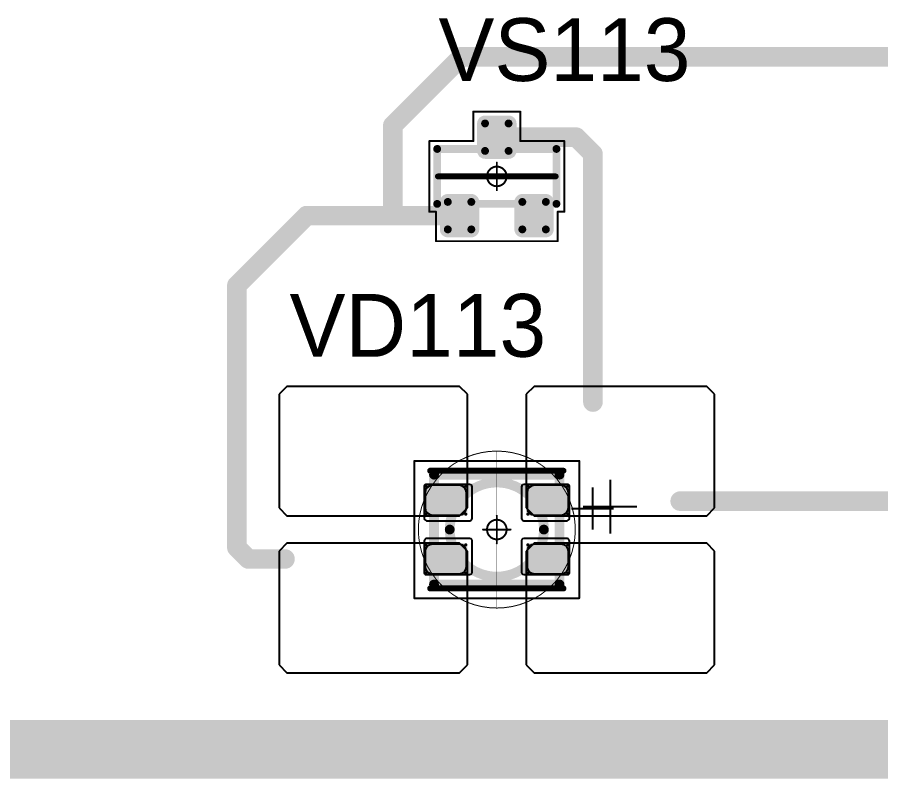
# Model space of a CAD drawing. Header units: millimetres. Extents: x 0 to 400, y 0 to 514.
# Drawn here: x 207.78 to 229.79, y 106.15 to 125.56 of the extents above; entities that cross this region are included whole.
import ezdxf

# ---------------------------------------------------------------- set-up
doc = ezdxf.new("R2010")
doc.units = ezdxf.units.MM
for name, color, linetype in [('Mechanical13', 56, 'Continuous'), ('Mechanical15', 56, 'Continuous'), ('Mechanical2', 216, 'Continuous'), ('TopLayer', 1, 'Continuous'), ('TopOverlay', 2, 'Continuous'), ('TopPaste', 8, 'Continuous'), ('TopSolder', 216, 'Continuous')]:
    doc.layers.add(name, color=color, linetype=linetype)

# ---------------------------------------------------------------- blocks, each defined once
blk = doc.blocks.new('SOT23_69')
at = {"layer": 'Mechanical13', "const_width": 0.2}
for points in [[(-0.7, 1.52), (0.7, 1.52)], [(-0.7, 1.52), (-0.7, -1.52)], [(0.7, 1.52), (0.7, -1.52)], [(-0.7, -1.52), (0.7, -1.52)]]:
    blk.add_lwpolyline(points, dxfattribs=at)
at = {"layer": 'Mechanical13', "const_width": 0.1}
for points in [[(-0.75, 1.52, 1), (-0.65, 1.52, 1)], [(-0.75, 1.52, 1), (-0.65, 1.52, 1)], [(0.65, 1.52, 1), (0.75, 1.52, 1)], [(0.65, 1.52, 1), (0.75, 1.52, 1)], [(-0.75, -1.52, 1), (-0.65, -1.52, 1)], [(-0.75, -1.52, 1), (-0.65, -1.52, 1)], [(0.65, -1.52, 1), (0.75, -1.52, 1)], [(0.65, -1.52, 1), (0.75, -1.52, 1)]]:
    blk.add_lwpolyline(points, format="xyb", close=True, dxfattribs=at)
at = {"layer": 'Mechanical15', "const_width": 0.05}
for points in [[(-1.65, 1.55), (-1.65, -1.55)], [(-1.65, 1.55), (-0.9, 1.55)], [(-0.9, 1.72), (-0.9, 1.55)], [(-0.9, 1.72), (0.9, 1.72)], [(0.9, 1.72), (0.9, 0.6)], [(0.9, 0.6), (1.65, 0.6)], [(1.65, 0.6), (1.65, -0.6)], [(0, 0.35), (0, -0.35)], [(-0.35, 0), (0.35, 0)], [(0.9, -0.6), (1.65, -0.6)], [(0.9, -0.6), (0.9, -1.72)], [(-1.65, -1.55), (-0.9, -1.55)], [(-0.9, -1.55), (-0.9, -1.72)], [(-0.9, -1.72), (0.9, -1.72)]]:
    blk.add_lwpolyline(points, dxfattribs=at)
at = {"layer": 'Mechanical15'}
for points, const_width in [([(-1.662, 1.55, 1), (-1.637, 1.55, 1)], 0.025), ([(-1.662, 1.55, 1), (-1.637, 1.55, 1)], 0.025), ([(-0.913, 1.72, 1), (-0.888, 1.72, 1)], 0.025), ([(-0.913, 1.72, 1), (-0.888, 1.72, 1)], 0.025), ([(-0.913, 1.55, 1), (-0.888, 1.55, 1)], 0.025), ([(-0.913, 1.55, 1), (-0.888, 1.55, 1)], 0.025), ([(0.888, 1.72, 1), (0.913, 1.72, 1)], 0.025), ([(0.888, 1.72, 1), (0.913, 1.72, 1)], 0.025), ([(0.888, 0.6, 1), (0.913, 0.6, 1)], 0.025), ([(0.888, 0.6, 1), (0.913, 0.6, 1)], 0.025), ([(1.637, 0.6, 1), (1.662, 0.6, 1)], 0.025), ([(1.637, 0.6, 1), (1.662, 0.6, 1)], 0.025), ([(0.25, 0, 1), (-0.25, 0, 1)], 0.05), ([(-0.012, 0.35, 1), (0.012, 0.35, 1)], 0.025), ([(-0.362, 0, 1), (-0.337, 0, 1)], 0.025), ([(-0.262, 0, 1), (-0.238, 0, 1)], 0.025), ([(0.238, 0, 1), (0.262, 0, 1)], 0.025), ([(0.337, 0, 1), (0.362, 0, 1)], 0.025), ([(-0.012, -0.35, 1), (0.012, -0.35, 1)], 0.025), ([(0.888, -0.6, 1), (0.913, -0.6, 1)], 0.025), ([(0.888, -0.6, 1), (0.913, -0.6, 1)], 0.025), ([(1.637, -0.6, 1), (1.662, -0.6, 1)], 0.025), ([(1.637, -0.6, 1), (1.662, -0.6, 1)], 0.025), ([(-1.662, -1.55, 1), (-1.637, -1.55, 1)], 0.025), ([(-1.662, -1.55, 1), (-1.637, -1.55, 1)], 0.025), ([(-0.913, -1.55, 1), (-0.888, -1.55, 1)], 0.025), ([(-0.913, -1.55, 1), (-0.888, -1.55, 1)], 0.025), ([(-0.913, -1.72, 1), (-0.888, -1.72, 1)], 0.025), ([(-0.913, -1.72, 1), (-0.888, -1.72, 1)], 0.025), ([(0.888, -1.72, 1), (0.913, -1.72, 1)], 0.025), ([(0.888, -1.72, 1), (0.913, -1.72, 1)], 0.025)]:
    blk.add_lwpolyline(points, format="xyb", close=True, dxfattribs=dict(at, const_width=const_width))
at = {"layer": 'TopLayer', "const_width": 0.1}
for points in [[(-1.4, 1.25, 1), (-1.3, 1.25, 1)], [(-0.7, 1.25, 1), (-0.6, 1.25, 1)], [(-1.4, 0.65, 1), (-1.3, 0.65, 1)], [(-0.7, 0.65, 1), (-0.6, 0.65, 1)], [(0.6, 0.3, 1), (0.7, 0.3, 1)], [(1.3, 0.3, 1), (1.4, 0.3, 1)], [(0.6, -0.3, 1), (0.7, -0.3, 1)], [(1.3, -0.3, 1), (1.4, -0.3, 1)], [(-1.4, -0.65, 1), (-1.3, -0.65, 1)], [(-0.7, -0.65, 1), (-0.6, -0.65, 1)], [(-1.4, -1.25, 1), (-1.3, -1.25, 1)], [(-0.7, -1.25, 1), (-0.6, -1.25, 1)]]:
    blk.add_lwpolyline(points, format="xyb", close=True, dxfattribs=at)
at = {"layer": 'TopLayer'}
for points in [[(-1.35, 1.35), (-1.35, 0.55), (-0.65, 1.35), (-0.65, 0.55)], [(-1.45, 1.25), (-1.45, 0.65), (-0.55, 1.25), (-0.55, 0.65)], [(0.55, 0.3), (0.55, -0.3), (1.45, 0.3), (1.45, -0.3)], [(0.65, 0.4), (0.65, -0.4), (1.35, 0.4), (1.35, -0.4)], [(-1.45, -0.65), (-1.45, -1.25), (-0.55, -0.65), (-0.55, -1.25)], [(-1.35, -0.55), (-1.35, -1.35), (-0.65, -0.55), (-0.65, -1.35)]]:
    blk.add_solid(points, dxfattribs=at)
at = {"layer": 'TopOverlay', "const_width": 0.15}
blk.add_lwpolyline([(0, 1.5), (0, -1.5)], dxfattribs=at)
at = {"layer": 'TopOverlay', "const_width": 0.075}
for points in [[(-0.038, 1.5, 1), (0.038, 1.5, 1)], [(-0.038, -1.5, 1), (0.038, -1.5, 1)]]:
    blk.add_lwpolyline(points, format="xyb", close=True, dxfattribs=at)
at = {"layer": 'TopPaste', "const_width": 0.075}
for points in [[(-1.387, 1.25, 1), (-1.313, 1.25, 1)], [(-0.687, 1.25, 1), (-0.613, 1.25, 1)], [(-1.387, 0.65, 1), (-1.313, 0.65, 1)], [(-0.687, 0.65, 1), (-0.613, 0.65, 1)], [(0.613, 0.3, 1), (0.687, 0.3, 1)], [(1.313, 0.3, 1), (1.387, 0.3, 1)], [(0.613, -0.3, 1), (0.687, -0.3, 1)], [(1.313, -0.3, 1), (1.387, -0.3, 1)], [(-1.387, -0.65, 1), (-1.313, -0.65, 1)], [(-0.687, -0.65, 1), (-0.613, -0.65, 1)], [(-1.387, -1.25, 1), (-1.313, -1.25, 1)], [(-0.687, -1.25, 1), (-0.613, -1.25, 1)]]:
    blk.add_lwpolyline(points, format="xyb", close=True, dxfattribs=at)
at = {"layer": 'TopPaste'}
for points in [[(-1.35, 1.325), (-1.35, 0.575), (-0.65, 1.325), (-0.65, 0.575)], [(-1.425, 1.25), (-1.425, 0.65), (-0.575, 1.25), (-0.575, 0.65)], [(0.575, 0.3), (0.575, -0.3), (1.425, 0.3), (1.425, -0.3)], [(0.65, 0.375), (0.65, -0.375), (1.35, 0.375), (1.35, -0.375)], [(-1.425, -0.65), (-1.425, -1.25), (-0.575, -0.65), (-0.575, -1.25)], [(-1.35, -0.575), (-1.35, -1.325), (-0.65, -0.575), (-0.65, -1.325)]]:
    blk.add_solid(points, dxfattribs=at)
at = {"layer": 'TopSolder', "const_width": 0.202}
for points in [[(-1.451, 1.25, 1), (-1.249, 1.25, 1)], [(-0.751, 1.25, 1), (-0.549, 1.25, 1)], [(-1.451, 0.65, 1), (-1.249, 0.65, 1)], [(-0.751, 0.65, 1), (-0.549, 0.65, 1)], [(0.549, 0.3, 1), (0.751, 0.3, 1)], [(1.249, 0.3, 1), (1.451, 0.3, 1)], [(0.549, -0.3, 1), (0.751, -0.3, 1)], [(1.249, -0.3, 1), (1.451, -0.3, 1)], [(-1.451, -0.65, 1), (-1.249, -0.65, 1)], [(-0.751, -0.65, 1), (-0.549, -0.65, 1)], [(-1.451, -1.25, 1), (-1.249, -1.25, 1)], [(-0.751, -1.25, 1), (-0.549, -1.25, 1)]]:
    blk.add_lwpolyline(points, format="xyb", close=True, dxfattribs=at)
at = {"layer": 'TopSolder'}
for points in [[(-1.35, 1.452), (-1.35, 0.448), (-0.65, 1.452), (-0.65, 0.448)], [(-1.552, 1.25), (-1.552, 0.65), (-0.448, 1.25), (-0.448, 0.65)], [(0.65, 0.502), (0.65, -0.502), (1.35, 0.502), (1.35, -0.502)], [(0.448, 0.3), (0.448, -0.3), (1.552, 0.3), (1.552, -0.3)], [(-1.552, -0.65), (-1.552, -1.25), (-0.448, -0.65), (-0.448, -1.25)], [(-1.35, -0.448), (-1.35, -1.452), (-0.65, -0.448), (-0.65, -1.452)]]:
    blk.add_solid(points, dxfattribs=at)
blk = doc.blocks.new('E65F_242')
at = {"layer": 'Mechanical13'}
for p, q in [((2.441, 1.071), (2.441, 0)), ((1.905, 0.536), (2.976, 0.536))]:
    blk.add_line(p, q, dxfattribs=at)
at = {"layer": 'Mechanical13', "const_width": 0.25}
for points in [[(-1.6, -1.4), (-1.6, 1.4)], [(-1.6, 1.4), (1.6, 1.4)], [(1.6, -1.4), (1.6, 1.4)], [(-1.6, -1.4), (1.6, -1.4)]]:
    blk.add_lwpolyline(points, dxfattribs=at)
at = {"layer": 'Mechanical13'}
for points, const_width in [([(-1.663, 1.4, 1), (-1.538, 1.4, 1)], 0.125), ([(-1.663, 1.4, 1), (-1.538, 1.4, 1)], 0.125), ([(1.2, 0, 1), (-1.2, 0, 1)], 0.25), ([(1.537, 1.4, 1), (1.662, 1.4, 1)], 0.125), ([(1.537, 1.4, 1), (1.662, 1.4, 1)], 0.125), ([(-1.263, 0, 1), (-1.138, 0, 1)], 0.125), ([(1.137, 0, 1), (1.262, 0, 1)], 0.125), ([(-1.663, -1.4, 1), (-1.538, -1.4, 1)], 0.125), ([(-1.663, -1.4, 1), (-1.538, -1.4, 1)], 0.125), ([(1.537, -1.4, 1), (1.662, -1.4, 1)], 0.125), ([(1.537, -1.4, 1), (1.662, -1.4, 1)], 0.125)]:
    blk.add_lwpolyline(points, format="xyb", close=True, dxfattribs=dict(at, const_width=const_width))
at = {"layer": 'Mechanical15', "const_width": 0.05}
for points in [[(-2.1, 1.75), (2.1, 1.75)], [(-2.1, -1.75), (-2.1, 1.75)], [(2.1, -1.75), (2.1, 1.75)], [(0, -0.35), (0, 0.35)], [(0, -0.35), (0, 0.35)], [(-0.35, 0), (0.35, 0)], [(-0.35, 0), (0.35, 0)], [(-2.1, -1.75), (2.1, -1.75)]]:
    blk.add_lwpolyline(points, dxfattribs=at)
at = {"layer": 'Mechanical15'}
for points, const_width in [([(-2.113, 1.75, 1), (-2.088, 1.75, 1)], 0.025), ([(-2.113, 1.75, 1), (-2.088, 1.75, 1)], 0.025), ([(2.087, 1.75, 1), (2.112, 1.75, 1)], 0.025), ([(2.087, 1.75, 1), (2.112, 1.75, 1)], 0.025), ([(0.25, 0, 1), (-0.25, 0, 1)], 0.05), ([(0.25, 0, 1), (-0.25, 0, 1)], 0.05), ([(-0.013, 0.35, 1), (0.012, 0.35, 1)], 0.025), ([(-0.013, 0.35, 1), (0.012, 0.35, 1)], 0.025), ([(-0.363, 0, 1), (-0.338, 0, 1)], 0.025), ([(-0.363, 0, 1), (-0.338, 0, 1)], 0.025), ([(-0.263, 0, 1), (-0.238, 0, 1)], 0.025), ([(-0.263, 0, 1), (-0.238, 0, 1)], 0.025), ([(0.237, 0, 1), (0.262, 0, 1)], 0.025), ([(0.237, 0, 1), (0.262, 0, 1)], 0.025), ([(0.337, 0, 1), (0.362, 0, 1)], 0.025), ([(0.337, 0, 1), (0.362, 0, 1)], 0.025), ([(-0.013, -0.35, 1), (0.012, -0.35, 1)], 0.025), ([(-0.013, -0.35, 1), (0.012, -0.35, 1)], 0.025), ([(-2.113, -1.75, 1), (-2.088, -1.75, 1)], 0.025), ([(-2.113, -1.75, 1), (-2.088, -1.75, 1)], 0.025), ([(2.087, -1.75, 1), (2.112, -1.75, 1)], 0.025), ([(2.087, -1.75, 1), (2.112, -1.75, 1)], 0.025)]:
    blk.add_lwpolyline(points, format="xyb", close=True, dxfattribs=dict(at, const_width=const_width))
at = {"layer": 'TopLayer'}
for p, q in [((-5.35, 3.65), (-5.55, 3.45)), ((-0.95, 3.65), (-5.35, 3.65)), ((-5.35, 3.65), (-5.35, 3.65)), ((-0.75, 3.45), (-0.95, 3.65)), ((0.95, 3.65), (0.75, 3.45)), ((5.35, 3.65), (0.95, 3.65)), ((0.95, 3.65), (0.95, 3.65)), ((5.55, 3.45), (5.35, 3.65)), ((-5.55, 3.45), (-5.55, 3.45)), ((-5.55, 3.45), (-5.55, 0.55)), ((-0.75, 0.55), (-0.75, 3.45)), ((0.75, 3.45), (0.75, 3.45)), ((0.75, 3.45), (0.75, 0.55)), ((5.55, 0.55), (5.55, 3.45)), ((-5.55, 0.55), (-5.35, 0.35)), ((-0.95, 0.35), (-0.75, 0.55)), ((0.75, 0.55), (0.95, 0.35)), ((5.35, 0.35), (5.55, 0.55)), ((-5.35, 0.35), (-0.95, 0.35)), ((0.95, 0.35), (5.35, 0.35)), ((-5.35, -0.35), (-5.55, -0.55)), ((-0.95, -0.35), (-5.35, -0.35)), ((-5.35, -0.35), (-5.35, -0.35)), ((-0.75, -0.55), (-0.95, -0.35)), ((0.95, -0.35), (0.75, -0.55)), ((5.35, -0.35), (0.95, -0.35)), ((0.95, -0.35), (0.95, -0.35)), ((5.55, -0.55), (5.35, -0.35)), ((-5.55, -0.55), (-5.55, -0.55)), ((-5.55, -0.55), (-5.55, -3.45)), ((-0.75, -3.45), (-0.75, -0.55)), ((0.75, -0.55), (0.75, -0.55)), ((0.75, -0.55), (0.75, -3.45)), ((5.55, -3.45), (5.55, -0.55)), ((-5.55, -3.45), (-5.35, -3.65)), ((-0.95, -3.65), (-0.75, -3.45)), ((0.75, -3.45), (0.95, -3.65)), ((5.35, -3.65), (5.55, -3.45)), ((-5.35, -3.65), (-0.95, -3.65)), ((0.95, -3.65), (5.35, -3.65))]:
    blk.add_line(p, q, dxfattribs=at)
at = {"layer": 'TopLayer', "const_width": 0.04}
for points in [[(-1.83, 1.11, 1), (-1.79, 1.11, 1)], [(-0.81, 1.11, 1), (-0.77, 1.11, 1)], [(0.77, 1.11, 1), (0.81, 1.11, 1)], [(1.79, 1.11, 1), (1.83, 1.11, 1)], [(-1.83, 0.39, 1), (-1.79, 0.39, 1)], [(-0.81, 0.39, 1), (-0.77, 0.39, 1)], [(0.77, 0.39, 1), (0.81, 0.39, 1)], [(1.79, 0.39, 1), (1.83, 0.39, 1)], [(-1.83, -0.39, 1), (-1.79, -0.39, 1)], [(-0.81, -0.39, 1), (-0.77, -0.39, 1)], [(0.77, -0.39, 1), (0.81, -0.39, 1)], [(1.79, -0.39, 1), (1.83, -0.39, 1)], [(-1.83, -1.11, 1), (-1.79, -1.11, 1)], [(-0.81, -1.11, 1), (-0.77, -1.11, 1)], [(0.77, -1.11, 1), (0.81, -1.11, 1)], [(1.79, -1.11, 1), (1.83, -1.11, 1)]]:
    blk.add_lwpolyline(points, format="xyb", close=True, dxfattribs=at)
at = {"layer": 'TopLayer'}
for points in [[(-1.85, 1.11), (-1.85, 0.39), (-0.75, 1.11), (-0.75, 0.39)], [(-1.81, 1.15), (-1.81, 0.35), (-0.79, 1.15), (-0.79, 0.35)], [(0.75, 1.11), (0.75, 0.39), (1.85, 1.11), (1.85, 0.39)], [(0.79, 1.15), (0.79, 0.35), (1.81, 1.15), (1.81, 0.35)], [(-1.85, -0.39), (-1.85, -1.11), (-0.75, -0.39), (-0.75, -1.11)], [(-1.81, -0.35), (-1.81, -1.15), (-0.79, -0.35), (-0.79, -1.15)], [(0.75, -0.39), (0.75, -1.11), (1.85, -0.39), (1.85, -1.11)], [(0.79, -0.35), (0.79, -1.15), (1.81, -0.35), (1.81, -1.15)]]:
    blk.add_solid(points, dxfattribs=at)
at = {"layer": 'TopOverlay'}
for p, q in [((2.886, 1.271), (2.886, -0.1)), ((2.2, 0.586), (3.571, 0.586))]:
    blk.add_line(p, q, dxfattribs=at)
at = {"layer": 'TopOverlay', "const_width": 0.15}
for points in [[(-1.7, 1.5), (1.7, 1.5)], [(-1.7, -1.5), (1.7, -1.5)]]:
    blk.add_lwpolyline(points, dxfattribs=at)
at = {"layer": 'TopOverlay', "const_width": 0.075}
for points in [[(-1.738, 1.5, 1), (-1.663, 1.5, 1)], [(1.662, 1.5, 1), (1.737, 1.5, 1)], [(-1.738, -1.5, 1), (-1.663, -1.5, 1)], [(1.662, -1.5, 1), (1.737, -1.5, 1)]]:
    blk.add_lwpolyline(points, format="xyb", close=True, dxfattribs=at)
at = {"layer": 'TopPaste'}
for p, q in [((-1.711, 1.114), (-1.773, 1.073)), ((-1.638, 1.129), (-1.711, 1.114)), ((-0.963, 1.129), (-1.638, 1.129)), ((-0.889, 1.114), (-0.963, 1.129)), ((-0.827, 1.073), (-0.889, 1.114)), ((0.889, 1.114), (0.827, 1.073)), ((0.962, 1.129), (0.889, 1.114)), ((1.637, 1.129), (0.962, 1.129)), ((1.711, 1.114), (1.637, 1.129)), ((1.773, 1.073), (1.711, 1.114)), ((-1.814, 1.011), (-1.829, 0.938)), ((-1.829, 0.938), (-1.829, 0.563)), ((-1.773, 1.073), (-1.814, 1.011)), ((-0.786, 1.011), (-0.827, 1.073)), ((-0.771, 0.938), (-0.786, 1.011)), ((-0.771, 0.563), (-0.771, 0.938)), ((0.786, 1.011), (0.771, 0.938)), ((0.771, 0.938), (0.771, 0.563)), ((0.827, 1.073), (0.786, 1.011)), ((1.814, 1.011), (1.773, 1.073)), ((1.829, 0.938), (1.814, 1.011)), ((1.829, 0.563), (1.829, 0.938)), ((-1.829, 0.563), (-1.814, 0.489)), ((-1.814, 0.489), (-1.773, 0.427)), ((-0.827, 0.427), (-0.786, 0.489)), ((-0.786, 0.489), (-0.771, 0.563)), ((0.771, 0.563), (0.786, 0.489)), ((0.786, 0.489), (0.827, 0.427)), ((1.773, 0.427), (1.814, 0.489)), ((1.814, 0.489), (1.829, 0.563)), ((-1.773, 0.427), (-1.711, 0.386)), ((-1.711, 0.386), (-1.638, 0.371)), ((-1.638, 0.371), (-0.963, 0.371)), ((-0.963, 0.371), (-0.889, 0.386)), ((-0.889, 0.386), (-0.827, 0.427)), ((0.827, 0.427), (0.889, 0.386)), ((0.889, 0.386), (0.962, 0.371)), ((0.962, 0.371), (1.637, 0.371)), ((1.637, 0.371), (1.711, 0.386)), ((1.711, 0.386), (1.773, 0.427)), ((-1.773, -0.427), (-1.814, -0.489)), ((-1.711, -0.386), (-1.773, -0.427)), ((-1.638, -0.371), (-1.711, -0.386)), ((-0.963, -0.371), (-1.638, -0.371)), ((-0.889, -0.386), (-0.963, -0.371)), ((-0.827, -0.427), (-0.889, -0.386)), ((-0.786, -0.489), (-0.827, -0.427)), ((0.827, -0.427), (0.786, -0.489)), ((0.889, -0.386), (0.827, -0.427)), ((0.962, -0.371), (0.889, -0.386)), ((1.637, -0.371), (0.962, -0.371)), ((1.711, -0.386), (1.637, -0.371)), ((1.773, -0.427), (1.711, -0.386)), ((1.814, -0.489), (1.773, -0.427)), ((-1.814, -0.489), (-1.829, -0.563)), ((-1.829, -0.563), (-1.829, -0.938)), ((-0.771, -0.563), (-0.786, -0.489)), ((-0.771, -0.938), (-0.771, -0.563)), ((0.786, -0.489), (0.771, -0.563)), ((0.771, -0.563), (0.771, -0.938)), ((1.829, -0.563), (1.814, -0.489)), ((1.829, -0.938), (1.829, -0.563)), ((-1.829, -0.938), (-1.814, -1.011)), ((-1.814, -1.011), (-1.773, -1.073)), ((-1.773, -1.073), (-1.711, -1.114)), ((-0.889, -1.114), (-0.827, -1.073)), ((-0.827, -1.073), (-0.786, -1.011)), ((-0.786, -1.011), (-0.771, -0.938)), ((0.771, -0.938), (0.786, -1.011)), ((0.786, -1.011), (0.827, -1.073)), ((0.827, -1.073), (0.889, -1.114)), ((1.711, -1.114), (1.773, -1.073)), ((1.773, -1.073), (1.814, -1.011)), ((1.814, -1.011), (1.829, -0.938)), ((-1.711, -1.114), (-1.638, -1.129)), ((-1.638, -1.129), (-0.963, -1.129)), ((-0.963, -1.129), (-0.889, -1.114)), ((0.889, -1.114), (0.962, -1.129)), ((0.962, -1.129), (1.637, -1.129)), ((1.637, -1.129), (1.711, -1.114))]:
    blk.add_line(p, q, dxfattribs=at)
at = {"layer": 'TopSolder'}
for p, q in [((-1.842, 1.129), (-1.85, 1.111)), ((-1.85, 1.111), (-1.85, 1.101)), ((-1.85, 1.101), (-1.85, 1.101)), ((-1.85, 1.101), (-1.85, 0.301)), ((-1.828, 1.143), (-1.842, 1.129)), ((-1.81, 1.151), (-1.828, 1.143)), ((-1.8, 1.151), (-1.81, 1.151)), ((-0.7, 1.151), (-1.8, 1.151)), ((-0.685, 1.151), (-0.7, 1.151)), ((-0.7, 1.151), (-0.7, 1.151)), ((-0.658, 1.139), (-0.685, 1.151)), ((-0.636, 1.118), (-0.658, 1.139)), ((-0.625, 1.09), (-0.636, 1.118)), ((0.636, 1.118), (0.625, 1.09)), ((0.657, 1.139), (0.636, 1.118)), ((0.685, 1.151), (0.657, 1.139)), ((0.7, 1.151), (0.685, 1.151)), ((1.8, 1.151), (0.7, 1.151)), ((1.81, 1.151), (1.8, 1.151)), ((1.8, 1.151), (1.8, 1.151)), ((1.828, 1.143), (1.81, 1.151)), ((1.842, 1.129), (1.828, 1.143)), ((1.85, 1.111), (1.842, 1.129)), ((1.85, 1.101), (1.85, 1.111)), ((1.85, 0.301), (1.85, 1.101)), ((-0.625, 1.076), (-0.625, 1.09)), ((-0.625, 0.301), (-0.625, 1.076)), ((0.625, 1.09), (0.625, 1.076)), ((0.625, 1.076), (0.625, 1.076)), ((0.625, 1.076), (0.625, 0.301)), ((-1.85, 0.301), (-1.85, 0.286)), ((-1.85, 0.286), (-1.839, 0.258)), ((-1.839, 0.258), (-1.818, 0.237)), ((-1.818, 0.237), (-1.79, 0.226)), ((-1.79, 0.226), (-1.775, 0.226)), ((-1.775, 0.226), (-1.775, 0.226)), ((-1.775, 0.226), (-0.7, 0.226)), ((-0.7, 0.226), (-0.685, 0.226)), ((-0.685, 0.226), (-0.658, 0.237)), ((-0.658, 0.237), (-0.636, 0.258)), ((-0.636, 0.258), (-0.625, 0.286)), ((-0.625, 0.286), (-0.625, 0.301)), ((-0.625, 0.301), (-0.625, 0.301)), ((0.625, 0.301), (0.625, 0.286)), ((0.625, 0.286), (0.636, 0.258)), ((0.636, 0.258), (0.657, 0.237)), ((0.657, 0.237), (0.685, 0.226)), ((0.685, 0.226), (0.7, 0.226)), ((0.7, 0.226), (0.7, 0.226)), ((0.7, 0.226), (1.775, 0.226)), ((1.775, 0.226), (1.79, 0.226)), ((1.79, 0.226), (1.817, 0.237)), ((1.817, 0.237), (1.839, 0.258)), ((1.839, 0.258), (1.85, 0.286)), ((1.85, 0.286), (1.85, 0.301)), ((1.85, 0.301), (1.85, 0.301)), ((-1.839, -0.257), (-1.85, -0.285)), ((-1.85, -0.285), (-1.85, -0.299)), ((-1.85, -0.299), (-1.85, -0.299)), ((-1.85, -0.299), (-1.85, -1.099)), ((-1.818, -0.236), (-1.839, -0.257)), ((-1.79, -0.224), (-1.818, -0.236)), ((-1.775, -0.224), (-1.79, -0.224)), ((-0.7, -0.224), (-1.775, -0.224)), ((-0.685, -0.224), (-0.7, -0.224)), ((-0.7, -0.224), (-0.7, -0.224)), ((-0.658, -0.236), (-0.685, -0.224)), ((-0.636, -0.257), (-0.658, -0.236)), ((-0.625, -0.285), (-0.636, -0.257)), ((-0.625, -0.299), (-0.625, -0.285)), ((-0.625, -1.074), (-0.625, -0.299)), ((0.636, -0.257), (0.625, -0.285)), ((0.625, -0.285), (0.625, -0.299)), ((0.625, -0.299), (0.625, -0.299)), ((0.625, -0.299), (0.625, -1.074)), ((0.657, -0.236), (0.636, -0.257)), ((0.685, -0.224), (0.657, -0.236)), ((0.7, -0.224), (0.685, -0.224)), ((1.775, -0.224), (0.7, -0.224)), ((1.79, -0.224), (1.775, -0.224)), ((1.775, -0.224), (1.775, -0.224)), ((1.817, -0.236), (1.79, -0.224)), ((1.839, -0.257), (1.817, -0.236)), ((1.85, -0.285), (1.839, -0.257)), ((1.85, -0.299), (1.85, -0.285)), ((1.85, -1.099), (1.85, -0.299)), ((-1.85, -1.099), (-1.85, -1.109)), ((-0.636, -1.117), (-0.625, -1.089)), ((-0.625, -1.089), (-0.625, -1.074)), ((-0.625, -1.074), (-0.625, -1.074)), ((0.625, -1.074), (0.625, -1.089)), ((0.625, -1.089), (0.636, -1.117)), ((1.85, -1.109), (1.85, -1.099)), ((1.85, -1.099), (1.85, -1.099)), ((-1.85, -1.109), (-1.842, -1.128)), ((-1.842, -1.128), (-1.828, -1.142)), ((-1.828, -1.142), (-1.81, -1.149)), ((-1.81, -1.149), (-1.8, -1.149)), ((-1.8, -1.149), (-0.7, -1.149)), ((-1.8, -1.149), (-1.8, -1.149)), ((-0.7, -1.149), (-0.685, -1.149)), ((-0.685, -1.149), (-0.658, -1.138)), ((-0.658, -1.138), (-0.636, -1.117)), ((0.636, -1.117), (0.657, -1.138)), ((0.657, -1.138), (0.685, -1.149)), ((0.685, -1.149), (0.7, -1.149)), ((0.7, -1.149), (1.8, -1.149)), ((0.7, -1.149), (0.7, -1.149)), ((1.8, -1.149), (1.81, -1.149)), ((1.81, -1.149), (1.828, -1.142)), ((1.828, -1.142), (1.842, -1.128)), ((1.842, -1.128), (1.85, -1.109))]:
    blk.add_line(p, q, dxfattribs=at)

msp = doc.modelspace()

# ---------------------------------------------------------------- linework, layer by layer
at = {"layer": 'Mechanical2'}
for points, const_width in [([(222, 112.5, 1), (218, 112.5, 1)], 0.0254), ([(220, 114.5, 1), (220, 114.5, 1)], 0.0005), ([(217.994, 112.5, 1), (218.006, 112.5, 1)], 0.0127), ([(218, 112.5, 1), (218, 112.5, 1)], 0.0005), ([(221.994, 112.5, 1), (222.006, 112.5, 1)], 0.0127), ([(222, 112.5, 1), (222, 112.5, 1)], 0.0005), ([(220, 110.5, 1), (220, 110.5, 1)], 0.0005)]:
    msp.add_lwpolyline(points, format="xyb", close=True, dxfattribs=dict(at, const_width=const_width))
at = {"layer": 'Mechanical2', "const_width": 0.001}
for points in [[(220, 110.5), (220, 114.5)], [(218, 112.5), (222, 112.5)]]:
    msp.add_lwpolyline(points, dxfattribs=at)
at = {"layer": 'TopLayer'}
for points, const_width in [([(217.35, 122.8), (219.1, 124.55)], 0.5), ([(219.1, 124.55), (243.25, 124.55)], 0.5), ([(217.35, 120.65), (217.35, 122.8)], 0.5), ([(220, 122.5), (222.025, 122.5)], 0.5), ([(222.025, 122.5), (222.45, 122.075)], 0.5), ([(222.45, 115.75), (222.45, 122.075)], 0.5), ([(217.35, 120.65), (217.5, 120.5)], 0.5), ([(213.375, 118.725), (215.15, 120.5)], 0.5), ([(215.15, 120.5), (217.5, 120.5)], 0.5), ([(217.5, 120.5), (219.05, 120.5)], 0.5), ([(213.375, 112.043), (213.375, 118.725)], 0.5), ([(224.675, 113.225), (233.3, 113.225)], 0.5), ([(213.375, 112.043), (213.668, 111.75)], 0.5), ([(213.668, 111.75), (214.6, 111.75)], 0.5), ([(133.95, 106.9), (267.375, 106.9)], 1.5)]:
    msp.add_lwpolyline(points, dxfattribs=dict(at, const_width=const_width))
at = {"layer": 'TopLayer', "const_width": 0.25}
for points in [[(218.975, 124.55, 1), (219.225, 124.55, 1)], [(218.975, 124.55, 1), (219.225, 124.55, 1)], [(217.225, 122.8, 1), (217.475, 122.8, 1)], [(217.225, 122.8, 1), (217.475, 122.8, 1)], [(219.875, 122.5, 1), (220.125, 122.5, 1)], [(221.9, 122.5, 1), (222.15, 122.5, 1)], [(221.9, 122.5, 1), (222.15, 122.5, 1)], [(222.325, 122.075, 1), (222.575, 122.075, 1)], [(222.325, 122.075, 1), (222.575, 122.075, 1)], [(217.225, 120.65, 1), (217.475, 120.65, 1)], [(217.225, 120.65, 1), (217.475, 120.65, 1)], [(215.025, 120.5, 1), (215.275, 120.5, 1)], [(215.025, 120.5, 1), (215.275, 120.5, 1)], [(217.375, 120.5, 1), (217.625, 120.5, 1)], [(217.375, 120.5, 1), (217.625, 120.5, 1)], [(217.375, 120.5, 1), (217.625, 120.5, 1)], [(218.925, 120.5, 1), (219.175, 120.5, 1)], [(213.25, 118.725, 1), (213.5, 118.725, 1)], [(213.25, 118.725, 1), (213.5, 118.725, 1)], [(222.325, 115.75, 1), (222.575, 115.75, 1)], [(224.55, 113.225, 1), (224.8, 113.225, 1)], [(213.25, 112.043, 1), (213.5, 112.043, 1)], [(213.25, 112.043, 1), (213.5, 112.043, 1)], [(213.543, 111.75, 1), (213.793, 111.75, 1)], [(213.543, 111.75, 1), (213.793, 111.75, 1)], [(214.475, 111.75, 1), (214.725, 111.75, 1)]]:
    msp.add_lwpolyline(points, format="xyb", close=True, dxfattribs=at)

# ---------------------------------------------------------------- block references
for name, p, rotation in [('SOT23_69', (220, 121.5), 90), ('E65F_242', (220, 112.5), 360)]:
    msp.add_blockref(name, p, dxfattribs=dict(rotation=rotation))

# ---------------------------------------------------------------- texts
at = {"layer": 'TopOverlay'}
for s, p in [('VS113', (218.512, 123.932)), ('VD113', (214.716, 116.904))]:
    msp.add_text(s, height=1.6, dxfattribs=at).set_placement(p)

doc.saveas('drawing.dxf')
